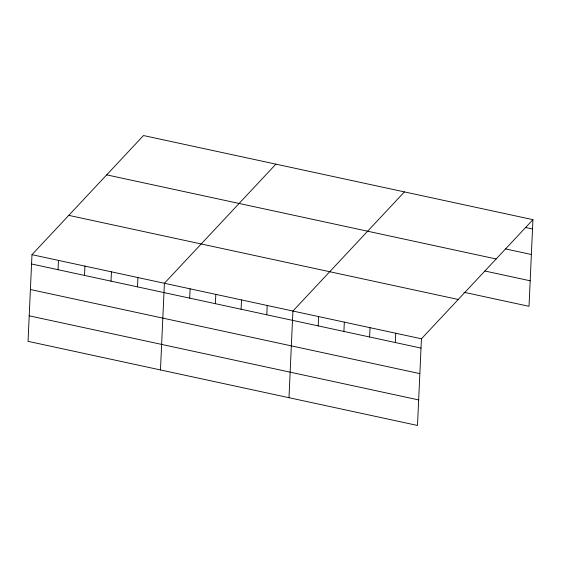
<?xml version="1.0" encoding="UTF-8"?>
<svg xmlns="http://www.w3.org/2000/svg" width="561" height="561" viewBox="0 0 561 561"><rect width="100%" height="100%" fill="white"/><g stroke="black" fill="none" stroke-linecap="round" stroke-linejoin="round"><path stroke-width="0.84" d="M31.984 254.68L28.05 341.34L417.503 425.455L421.437 338.788L532.95 219.66L143.497 135.545L31.984 254.68L421.437 338.788M58.042 269.708L58.47 260.395M84.529 275.423L84.949 266.117M111.008 281.145L111.436 271.84M137.494 286.867L137.915 277.555M160.467 369.937L164.401 283.277L275.914 164.142M189.681 298.136L190.102 288.824M215.382 303.69L215.81 294.378M241.09 309.237L241.511 299.932M266.791 314.791L267.211 305.479M288.985 397.7L292.919 311.032L404.432 191.897M318.199 325.892L318.62 316.579M343.9 331.446L344.328 322.133M369.608 336.993L370.029 327.687M395.309 342.547L395.736 333.234M532.95 219.66L529.016 306.32L463.898 292.26M525.671 227.486L532.529 228.965M505.664 248.944L531.365 254.491M106.702 174.864L496.148 258.972M484.767 270.984L530.173 280.795M68.786 215.368L458.239 299.476M31.563 263.986L421.016 348.093M30.406 289.518L419.852 373.626M29.207 315.815L418.66 399.923"/></g></svg>
